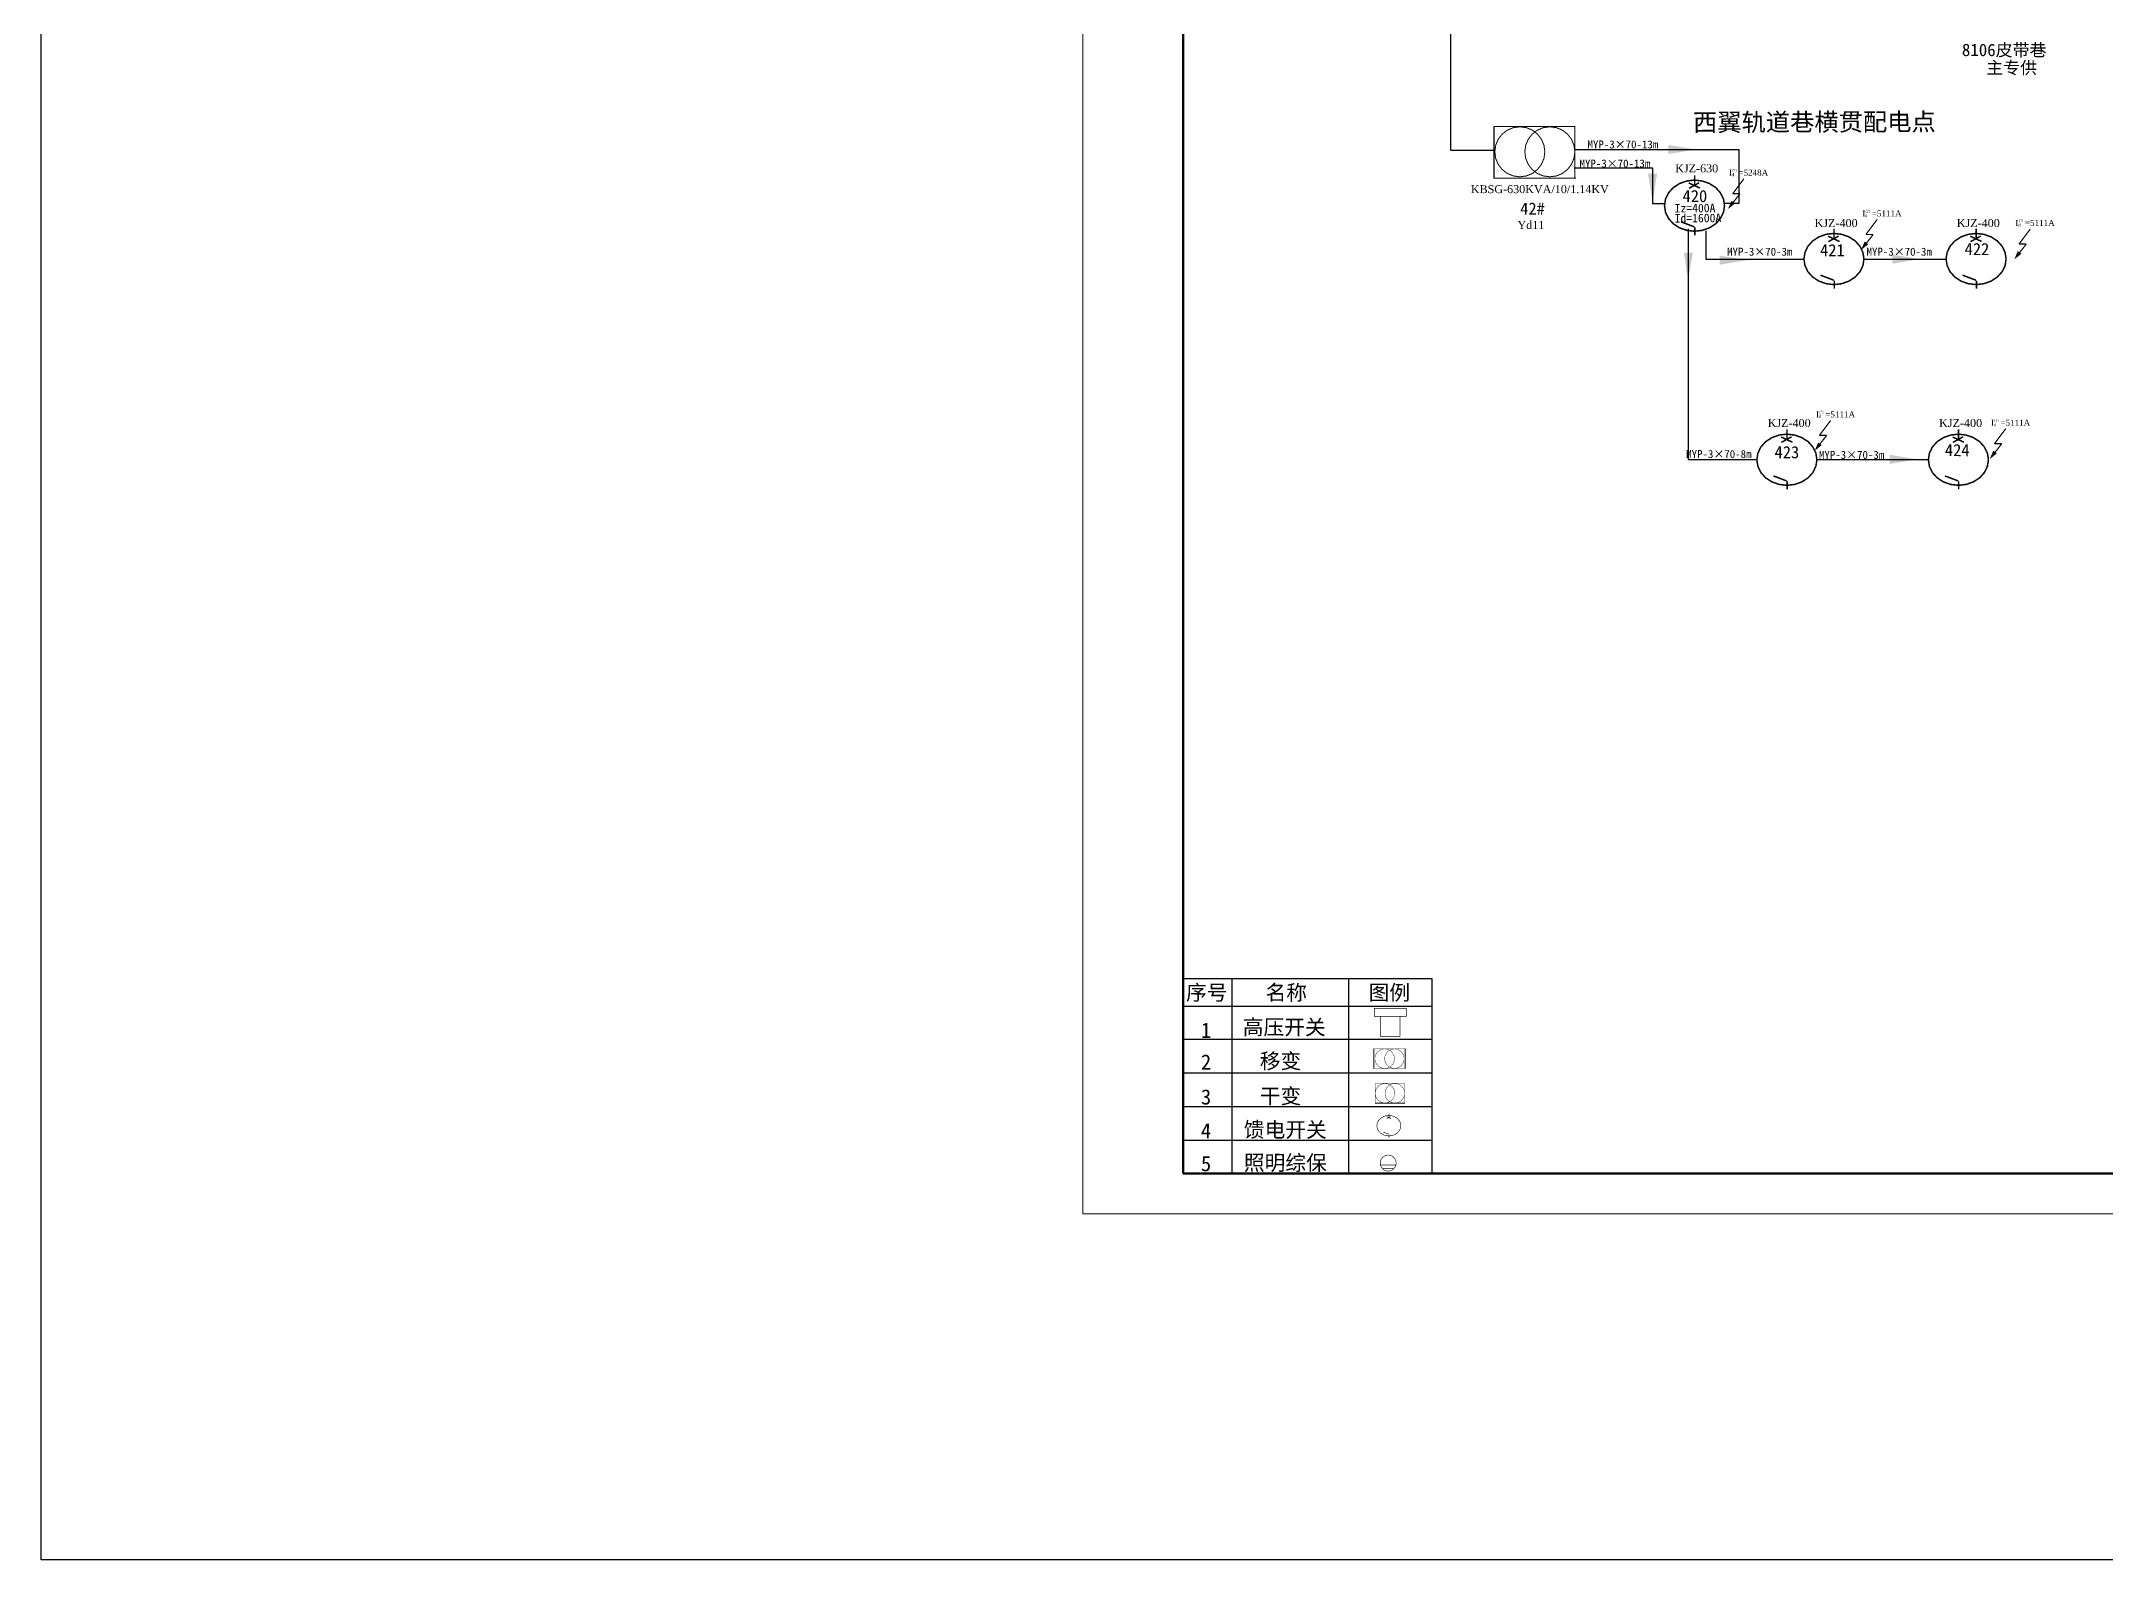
# Model space of a CAD drawing. Header units: millimetres. Extents: x 7398 to 12295, y -1725 to 5722.
# Drawn here: x 8526 to 9822, y -1725 to -771 of the extents above; entities that cross this region are included whole.
import ezdxf

# ---------------------------------------------------------------- set-up
doc = ezdxf.new("R2010")
doc.units = ezdxf.units.MM
doc.linetypes.add('ACAD_ISO03W100', pattern=[30, 12, -18])
doc.layers.add('机电设备', color=7, linetype='Continuous', lineweight=0)
doc.styles.add('Times New Roman', font='times.ttf')
doc.styles.add('宋体', font='')
doc.styles.get('宋体').set_extended_font_data('宋体')

# ---------------------------------------------------------------- blocks, each defined once
blk = doc.blocks.new('lr_block_955')
at = {"layer": '机电设备', "color": 7, "const_width": 0.00015}
for points in [[(0.41702, -0.01805), (0.41695, -0.01753), (0.41675, -0.01705), (0.41643, -0.01663), (0.41602, -0.01631), (0.41553, -0.01611), (0.41502, -0.01605), (0.4145, -0.01611), (0.41402, -0.01631), (0.4136, -0.01663), (0.41328, -0.01705), (0.41308, -0.01753), (0.41302, -0.01805), (0.41308, -0.01856), (0.41328, -0.01905), (0.4136, -0.01946), (0.41402, -0.01978), (0.4145, -0.01998), (0.41502, -0.02005), (0.41553, -0.01998), (0.41602, -0.01978), (0.41643, -0.01946), (0.41675, -0.01905), (0.41695, -0.01856), (0.41702, -0.01805)], [(0.41308, -0.01856), (0.41695, -0.01856)], [(0.4136, -0.01946), (0.41643, -0.01946)]]:
    blk.add_lwpolyline(points, dxfattribs=at)
blk = doc.blocks.new('lr_block_953')
at = {"layer": '机电设备', "color": 7, "const_width": 0.00015}
for points in [[(0.41818, -0.00872), (0.41808, -0.00805), (0.41778, -0.00744), (0.4173, -0.00691), (0.41668, -0.0065), (0.41596, -0.00625), (0.41518, -0.00616), (0.41441, -0.00625), (0.41368, -0.0065), (0.41306, -0.00691), (0.41258, -0.00744), (0.41228, -0.00805), (0.41218, -0.00872), (0.41228, -0.00938), (0.41258, -0.00999), (0.41306, -0.01052), (0.41368, -0.01093), (0.41441, -0.01118), (0.41518, -0.01127), (0.41596, -0.01118), (0.41668, -0.01093), (0.4173, -0.01052), (0.41778, -0.00999), (0.41808, -0.00938), (0.41818, -0.00872)], [(0.41383, -0.01033), (0.41517, -0.01083)], [(0.4146, -0.00644), (0.41574, -0.00696)], [(0.41565, -0.00642), (0.41463, -0.00698)], [(0.41519, -0.00569), (0.41519, -0.0066)], [(0.41522, -0.01087), (0.41522, -0.01169)]]:
    blk.add_lwpolyline(points, dxfattribs=at)
blk = doc.blocks.new('lr_block_949')
at = {"layer": '机电设备', "color": 7, "const_width": 0.0001}
for points in [[(0.41131, 0.0056), (0.41131, 0.01049), (0.41938, 0.01049), (0.41938, 0.0056), (0.41131, 0.0056)], [(0.41131, 0.01049), (0.41938, 0.01049)], [(0.41131, 0.0056), (0.41131, 0.01049)], [(0.41168, 0.00805), (0.41176, 0.00742), (0.41201, 0.00683), (0.4124, 0.00632), (0.4129, 0.00593), (0.41349, 0.00569), (0.41412, 0.0056), (0.41476, 0.00569), (0.41535, 0.00593), (0.41585, 0.00632), (0.41624, 0.00683), (0.41649, 0.00742), (0.41657, 0.00805), (0.41649, 0.00868), (0.41624, 0.00927), (0.41585, 0.00978), (0.41535, 0.01017), (0.41476, 0.01041), (0.41412, 0.01049), (0.41349, 0.01041), (0.4129, 0.01017), (0.4124, 0.00978), (0.41201, 0.00927), (0.41176, 0.00868), (0.41168, 0.00805)], [(0.41168, 0.0056), (0.41168, 0.01049)], [(0.41412, 0.00805), (0.41421, 0.00742), (0.41445, 0.00683), (0.41484, 0.00632), (0.41535, 0.00593), (0.41594, 0.00569), (0.41657, 0.0056), (0.4172, 0.00569), (0.41779, 0.00593), (0.4183, 0.00632), (0.41869, 0.00683), (0.41893, 0.00742), (0.41902, 0.00805), (0.41893, 0.00868), (0.41869, 0.00927), (0.4183, 0.00978), (0.41779, 0.01017), (0.4172, 0.01041), (0.41657, 0.01049), (0.41594, 0.01041), (0.41535, 0.01017), (0.41484, 0.00978), (0.41445, 0.00927), (0.41421, 0.00868), (0.41412, 0.00805)], [(0.41902, 0.0056), (0.41902, 0.01049)], [(0.41938, 0.0056), (0.41938, 0.01049)], [(0.41131, 0.0056), (0.41938, 0.0056)]]:
    blk.add_lwpolyline(points, dxfattribs=at)
blk = doc.blocks.new('lr_block_947')
at = {"layer": '机电设备', "color": 7, "const_width": 0.00015}
for points in [[(0.41155, 0.02064), (0.41955, 0.02064), (0.41955, 0.01864), (0.41155, 0.01864), (0.41155, 0.02064)], [(0.41305, 0.01864), (0.41305, 0.01364), (0.41796, 0.01364), (0.41796, 0.01864)]]:
    blk.add_lwpolyline(points, dxfattribs=at)
blk = doc.blocks.new('lr_block_427')
at = {"layer": '机电设备', "color": 7, "const_width": 0.000375}
for points in [[(0.65518, 0.00948), (0.65492, 0.01113), (0.65417, 0.01267), (0.65298, 0.014), (0.65143, 0.01501), (0.64962, 0.01565), (0.64768, 0.01587), (0.64574, 0.01565), (0.64393, 0.01501), (0.64238, 0.014), (0.64118, 0.01267), (0.64043, 0.01113), (0.64018, 0.00948), (0.64043, 0.00783), (0.64118, 0.00628), (0.64238, 0.00496), (0.64393, 0.00395), (0.64574, 0.00331), (0.64768, 0.00309), (0.64962, 0.00331), (0.65143, 0.00395), (0.65298, 0.00496), (0.65417, 0.00628), (0.65492, 0.00783), (0.65518, 0.00948)], [(0.64771, 0.01705), (0.64771, 0.01478)], [(0.64623, 0.01516), (0.64907, 0.01386)], [(0.64884, 0.01521), (0.64629, 0.01381)], [(0.6443, 0.00544), (0.64765, 0.00418)], [(0.64776, 0.00408), (0.64776, 0.00205)]]:
    blk.add_lwpolyline(points, dxfattribs=at)
blk = doc.blocks.new('lr_block_425')
at = {"layer": '机电设备', "color": 7, "const_width": 0.000375}
for points in [[(0.61232, 0.00948), (0.61206, 0.01113), (0.61131, 0.01267), (0.61012, 0.014), (0.60857, 0.01501), (0.60676, 0.01565), (0.60482, 0.01587), (0.60288, 0.01565), (0.60107, 0.01501), (0.59951, 0.014), (0.59832, 0.01267), (0.59757, 0.01113), (0.59732, 0.00948), (0.59757, 0.00783), (0.59832, 0.00628), (0.59951, 0.00496), (0.60107, 0.00395), (0.60288, 0.00331), (0.60482, 0.00309), (0.60676, 0.00331), (0.60857, 0.00395), (0.61012, 0.00496), (0.61131, 0.00628), (0.61206, 0.00783), (0.61232, 0.00948)], [(0.60484, 0.01705), (0.60484, 0.01478)], [(0.60337, 0.01516), (0.60621, 0.01386)], [(0.60598, 0.01521), (0.60342, 0.01381)], [(0.60144, 0.00544), (0.60479, 0.00418)], [(0.6049, 0.00408), (0.6049, 0.00205)]]:
    blk.add_lwpolyline(points, dxfattribs=at)
blk = doc.blocks.new('lr_block_423')
at = {"layer": '机电设备', "color": 7, "const_width": 0.000375}
for points in [[(0.66517, 0.04668), (0.66517, 0.04441)], [(0.67264, 0.03911), (0.67239, 0.04076), (0.67164, 0.04231), (0.67044, 0.04363), (0.66889, 0.04464), (0.66708, 0.04528), (0.66514, 0.0455), (0.6632, 0.04528), (0.66139, 0.04464), (0.65984, 0.04363), (0.65865, 0.04231), (0.6579, 0.04076), (0.65764, 0.03911), (0.6579, 0.03746), (0.65865, 0.03592), (0.65984, 0.0346), (0.66139, 0.03358), (0.6632, 0.03294), (0.66514, 0.03272), (0.66708, 0.03294), (0.66889, 0.03358), (0.67044, 0.0346), (0.67164, 0.03592), (0.67239, 0.03746), (0.67264, 0.03911)], [(0.66369, 0.0448), (0.66653, 0.04349)], [(0.66631, 0.04485), (0.66375, 0.04344)], [(0.66176, 0.03507), (0.66511, 0.03381)], [(0.66523, 0.03372), (0.66523, 0.03168)]]:
    blk.add_lwpolyline(points, dxfattribs=at)
blk = doc.blocks.new('lr_block_421')
at = {"layer": '机电设备', "color": 7, "const_width": 0.000375}
for points in [[(0.62178, 0.04668), (0.62178, 0.04441)], [(0.62925, 0.03911), (0.62899, 0.04076), (0.62824, 0.04231), (0.62705, 0.04363), (0.6255, 0.04464), (0.62369, 0.04528), (0.62175, 0.0455), (0.61981, 0.04528), (0.618, 0.04464), (0.61645, 0.04363), (0.61525, 0.04231), (0.6145, 0.04076), (0.61425, 0.03911), (0.6145, 0.03746), (0.61525, 0.03592), (0.61645, 0.0346), (0.618, 0.03358), (0.61981, 0.03294), (0.62175, 0.03272), (0.62369, 0.03294), (0.6255, 0.03358), (0.62705, 0.0346), (0.62824, 0.03592), (0.62899, 0.03746), (0.62925, 0.03911)], [(0.6203, 0.0448), (0.62314, 0.04349)], [(0.62291, 0.04485), (0.62036, 0.04344)], [(0.61837, 0.03507), (0.62172, 0.03381)], [(0.62183, 0.03372), (0.62183, 0.03168)]]:
    blk.add_lwpolyline(points, dxfattribs=at)
blk = doc.blocks.new('lr_block_405')
at = {"layer": '机电设备', "color": 7, "const_width": 0.00025}
for points in [[(0.59083, 0.05987), (0.59061, 0.06149), (0.58999, 0.06299), (0.589, 0.06429), (0.5877, 0.06528), (0.58619, 0.06591), (0.58458, 0.06612), (0.58296, 0.06591), (0.58145, 0.06528), (0.58016, 0.06429), (0.57916, 0.06299), (0.57854, 0.06149), (0.57833, 0.05987), (0.57854, 0.05825), (0.57916, 0.05674), (0.58016, 0.05545), (0.58145, 0.05446), (0.58296, 0.05383), (0.58458, 0.05362), (0.58619, 0.05383), (0.5877, 0.05446), (0.589, 0.05545), (0.58999, 0.05674), (0.59061, 0.05825), (0.59083, 0.05987)], [(0.59083, 0.05237), (0.59061, 0.05399), (0.58999, 0.05549), (0.589, 0.05679), (0.5877, 0.05778), (0.58619, 0.05841), (0.58458, 0.05862), (0.58296, 0.05841), (0.58145, 0.05778), (0.58016, 0.05679), (0.57916, 0.05549), (0.57854, 0.05399), (0.57833, 0.05237), (0.57854, 0.05075), (0.57916, 0.04924), (0.58016, 0.04795), (0.58145, 0.04696), (0.58296, 0.04633), (0.58458, 0.04612), (0.58619, 0.04633), (0.5877, 0.04696), (0.589, 0.04795), (0.58999, 0.04924), (0.59061, 0.05075), (0.59083, 0.05237)]]:
    blk.add_lwpolyline(points, dxfattribs=at)
blk = doc.blocks.new('lr_block_633')
at = {"layer": '机电设备', "true_color": 0xff0000}
blk.add_hatch(color=1, dxfattribs=at).paths.add_polyline_path([(0.74068, 0.04769), (0.74157, 0.04701), (0.7398, 0.04562)], flags=17)
at = {"layer": '机电设备', "color": 1, "true_color": 0xff0000, "const_width": 0.0003}
for points in [[(0.7438, 0.0532), (0.74098, 0.04945)], [(0.7428, 0.04945), (0.74008, 0.04597)], [(0.74098, 0.04945), (0.7428, 0.04945)]]:
    blk.add_lwpolyline(points, dxfattribs=at)

msp = doc.modelspace()

# ---------------------------------------------------------------- hatches: boundary and pattern name
for points in [[(9565, -838.7), (9547.7, -841.5), (9547.7, -835.8)], [(9537.8, -871.3), (9534.9, -853.9), (9540.6, -853.9)], [(9560.2, -920.8), (9557.4, -903.5), (9563.1, -903.5)], [(9597.3, -908.2), (9580, -911.1), (9580, -905.3)], [(9705.7, -907.6), (9688.3, -910.5), (9688.3, -904.7)], [(9704.1, -1033.3), (9686.7, -1036.2), (9686.7, -1030.4)]]:
    msp.add_hatch(color=256).paths.add_polyline_path(points, flags=17)

# ---------------------------------------------------------------- linework, layer by layer
at = {"linetype": 'Continuous', "lineweight": 20}
for p, q in [((9179.9, -1507.2), (9179.9, 310.9)), ((11594.1, -1507.2), (9179.9, -1507.2))]:
    msp.add_line(p, q, dxfattribs=at)
at = {"linetype": 'Continuous', "lineweight": 70}
for p, q in [((9242.8, -1482), (9242.8, 285.7)), ((11569, -1482), (9242.8, -1482))]:
    msp.add_line(p, q, dxfattribs=at)
at = {"linetype": 'Continuous'}
msp.add_line((9410.8, -265), (9410.8, -839.2), dxfattribs=at)
for p, q in [((9410.8, -839.2), (9437.8, -839.2)), ((9488.5, -838.7), (9591.9, -838.7)), ((9591.9, -838.7), (9591.9, -872.7)), ((9488.5, -850.3), (9537.7, -850.3)), ((9537.7, -850.3), (9537.7, -872.6)), ((9537.7, -872.6), (9545.9, -872.6)), ((9591.9, -872.7), (9582.9, -872.7)), ((9242.8, -1359.5), (9399.2, -1359.5)), ((9242.8, -1359.5), (9242.8, -1482)), ((9273.5, -1359.5), (9273.5, -1482)), ((9346.7, -1359.5), (9346.7, -1482)), ((9399.2, -1359.5), (9399.2, -1482)), ((9242.8, -1376.8), (9399.2, -1376.8)), ((9242.8, -1397.5), (9399.2, -1397.5)), ((9242.8, -1418.7), (9399.2, -1418.7)), ((9242.8, -1418.7), (9399.2, -1418.7)), ((9242.8, -1439.8), (9399.2, -1439.8)), ((9242.8, -1439.8), (9399.2, -1439.8)), ((9242.8, -1460.9), (9399.2, -1460.9)), ((9242.8, -1460.9), (9399.2, -1460.9)), ((9242.8, -1482), (9399.2, -1482))]:
    msp.add_line(p, q)
at = {"color": 1, "lineweight": -3}
msp.add_lwpolyline([(8525.5, 5050.8), (12295.1, 5050.8), (12295.1, -1724.5), (8525.5, -1724.5)], close=True, dxfattribs=at)
at = {"linetype": 'Continuous', "flags": 128}
for points in [[(9560.2, -888.6), (9560.2, -944.5), (9560.2, -1033.5), (9599.5, -1033.5), (9603.3, -1033.5)], [(9571.3, -889.8), (9571.3, -893), (9571.3, -907.5), (9633.1, -907.5), (9633.1, -907.5)], [(9670.6, -907.5), (9674.3, -907.5), (9722.1, -907.5), (9722.5, -907.5)], [(9641, -1033.5), (9644.8, -1033.5), (9707.3, -1033.5), (9711.1, -1033.5)]]:
    msp.add_lwpolyline(points, dxfattribs=at)
at = {"layer": '机电设备', "color": 7}
msp.add_line((9382.1, -1437.7), (9363.5, -1437.7), dxfattribs=at)
for points, const_width in [([(9438.2, -857), (9438.2, -824.2)], 0.754), ([(9438.2, -824.2), (9489.3, -824.2)], 0.754), ([(9488.9, -856.7), (9488.9, -824.2)], 0.754), ([(9438.2, -856.7), (9489.6, -856.7)], 0.754), ([(9363.5, -1425.2), (9382.1, -1425.2)], 0.251), ([(9363.5, -1431.5), (9363.7, -1433.1), (9364.3, -1434.6), (9365.3, -1435.9), (9366.6, -1436.8), (9368.1, -1437.4), (9369.7, -1437.7), (9371.3, -1437.4), (9372.7, -1436.8), (9374, -1435.9), (9375, -1434.6), (9375.6, -1433.1), (9375.8, -1431.5), (9375.6, -1429.9), (9375, -1428.4), (9374, -1427.2), (9372.7, -1426.2), (9371.3, -1425.6), (9369.7, -1425.4), (9368.1, -1425.6), (9366.6, -1426.2), (9365.3, -1427.2), (9364.3, -1428.4), (9363.7, -1429.9), (9363.5, -1431.5)], 0.251), ([(9363.5, -1437.7), (9363.5, -1425.4)], 0.251), ([(9369.7, -1431.5), (9369.9, -1433.1), (9370.5, -1434.6), (9371.5, -1435.9), (9372.7, -1436.8), (9374.2, -1437.4), (9375.8, -1437.7), (9377.4, -1437.4), (9378.9, -1436.8), (9380.2, -1435.9), (9381.1, -1434.6), (9381.8, -1433.1), (9382, -1431.5), (9381.8, -1429.9), (9381.1, -1428.4), (9380.2, -1427.2), (9378.9, -1426.2), (9377.4, -1425.6), (9375.8, -1425.4), (9374.2, -1425.6), (9372.7, -1426.2), (9371.5, -1427.2), (9370.5, -1428.4), (9369.9, -1429.9), (9369.7, -1431.5)], 0.251), ([(9382, -1437.7), (9382, -1425.4)], 0.251), ([(9363.5, -1437.7), (9382.1, -1437.7)], 0.251)]:
    msp.add_lwpolyline(points, dxfattribs=dict(at, const_width=const_width))

# ---------------------------------------------------------------- block references
at = {"layer": '机电设备', "color": 7, "xscale": 2514.077429430414, "yscale": 2514.077429430414, "zscale": 2514.077429430664, "rotation": 90}
msp.add_blockref('lr_block_405', (9604.9, -2309.8), dxfattribs=at)
at = {"layer": '机电设备', "color": 7, "xscale": 2514.077429430967, "yscale": 2514.077429430414, "zscale": 2514.077429430664}
for name, p in [('lr_block_421', (8001, -972.3)), ('lr_block_421', (8088.6, -1005.8)), ('lr_block_423', (8068.8, -1005.8)), ('lr_block_425', (8101.6, -1057.4)), ('lr_block_427', (8101.6, -1057.4)), ('lr_block_947', (8328.3, -1430)), ('lr_block_949', (8328.3, -1430)), ('lr_block_953', (8328.3, -1430)), ('lr_block_955', (8328.3, -1430))]:
    msp.add_blockref(name, p, dxfattribs=at)
at = {"layer": '机电设备', "color": 1, "true_color": 0xff0000, "xscale": 2514.077429430967, "yscale": 2514.077429430414, "zscale": 2514.077429430664}
for p in [(7725.2, -990.8), (7808.9, -1016.4), (7905.1, -1022.4), (7779.7, -1142.6), (7889.7, -1147.8)]:
    msp.add_blockref('lr_block_633', p, dxfattribs=at)

# ---------------------------------------------------------------- texts
at = {"style": '宋体'}
for s, height, rotation, p in [('8106皮带巷', 7.8, 359.8672, (9732.1, -780)), ('主专供', 7.8, 359.8672, (9747.4, -791.2)), ('西翼轨道巷横贯配电点 ', 11.179, 0.161, (9563.2, -827.2)), ('420', 7.6, 359.8672, (9556.6, -871.7)), ('42# ', 7.6, 359.8672, (9454.6, -879.6)), (' Iz=400A', 5.38, 0.4893, (9548, -878.3)), (' Id=1600A', 5.38, 0.4893, (9548, -884.6)), ('421', 7.6, 359.8672, (9643, -905.7)), ('422', 7.6, 359.8672, (9733.8, -905)), ('424', 7.6, 359.8672, (9721.4, -1031.3)), ('423', 7.6, 359.8672, (9614.4, -1032.6)), ('序号', 9.55, 359.8672, (9244.7, -1373)), ('名称', 9.55, 359.8672, (9294.6, -1373)), ('图例', 9.55, 359.8672, (9359.4, -1373)), ('1', 9.55, 359.8672, (9254, -1396.7)), ('高压开关', 9.55, 359.8672, (9280.3, -1394.7)), ('2', 9.55, 359.8672, (9254, -1416.7)), ('移变', 9.55, 359.8672, (9291, -1416)), ('3', 9.55, 359.8672, (9254, -1438.6)), ('干变', 9.55, 359.8672, (9291, -1438)), ('4', 9.55, 359.8672, (9254, -1459.8)), ('馈电开关', 9.55, 359.8672, (9281, -1459.1)), ('5', 9.55, 359.8672, (9254, -1480.5)), ('照明综保', 9.55, 359.8672, (9281, -1479.9))]:
    msp.add_text(s, height=height, rotation=rotation, dxfattribs=at).set_placement(p)
at = {"color": 7}
for s, height, style, p in [('MYP-3×70-13m', 5.028, '宋体', (9496.9, -838)), ('MYP-3×70-13m', 5.028, '宋体', (9491.9, -850)), ('KJZ-630', 5.03, 'Times New Roman', (9552, -853)), ('(2)', 1.51, 'Times New Roman', (9587.9, -852.5)), ('KBSG-630KVA/10/1.14KV', 5.028, 'Times New Roman', (9423.6, -866.1)), ('(2)', 1.51, 'Times New Roman', (9671.6, -878.1)), ('Yd11', 5.03, 'Times New Roman', (9452.9, -888.6)), ('KJZ-400', 5.03, 'Times New Roman', (9639.6, -887.4)), ('KJZ-400', 5.03, 'Times New Roman', (9728.9, -887.4)), ('(2)', 1.51, 'Times New Roman', (9767.8, -884.1)), ('MYP-3×70-3m', 5.028, '宋体', (9584.6, -905.4)), ('MYP-3×70-3m', 5.028, '宋体', (9672.2, -905.4)), ('KJZ-400', 5.03, 'Times New Roman', (9610.1, -1013)), ('(2)', 1.51, 'Times New Roman', (9642.4, -1004.3)), ('KJZ-400', 5.03, 'Times New Roman', (9717.8, -1013)), ('(2)', 1.51, 'Times New Roman', (9752.4, -1009.5)), ('MYP-3×70-8m', 5.028, '宋体', (9558.9, -1032.5)), ('MYP-3×70-3m', 5.028, '宋体', (9642.3, -1033))]:
    msp.add_text(s, height=height, dxfattribs=dict(at, style=style)).set_placement(p)
at = {"color": 7, "linetype": 'ACAD_ISO03W100', "style": 'Times New Roman'}
for s, height, p in [('I', 3.77, (9585.8, -855.1)), ('d', 1.89, (9587.6, -855.5)), ('=5248A', 3.77, (9591.7, -855.1)), ('I', 3.77, (9669.5, -880.7)), ('d', 1.89, (9671.3, -881.1)), ('=5111A', 3.77, (9675.5, -880.7)), ('I', 3.77, (9765.7, -886.7)), ('d', 1.89, (9767.5, -887.1)), ('=5111A', 3.77, (9771.7, -886.7)), ('I', 3.77, (9640.4, -1006.9)), ('d', 1.89, (9642.1, -1007.3)), ('=5111A', 3.77, (9646.3, -1006.9)), ('I', 3.77, (9750.4, -1012.2)), ('d', 1.89, (9752.1, -1012.6)), ('=5111A', 3.77, (9756.3, -1012.2))]:
    msp.add_text(s, height=height, dxfattribs=at).set_placement(p)

doc.saveas('drawing.dxf')
